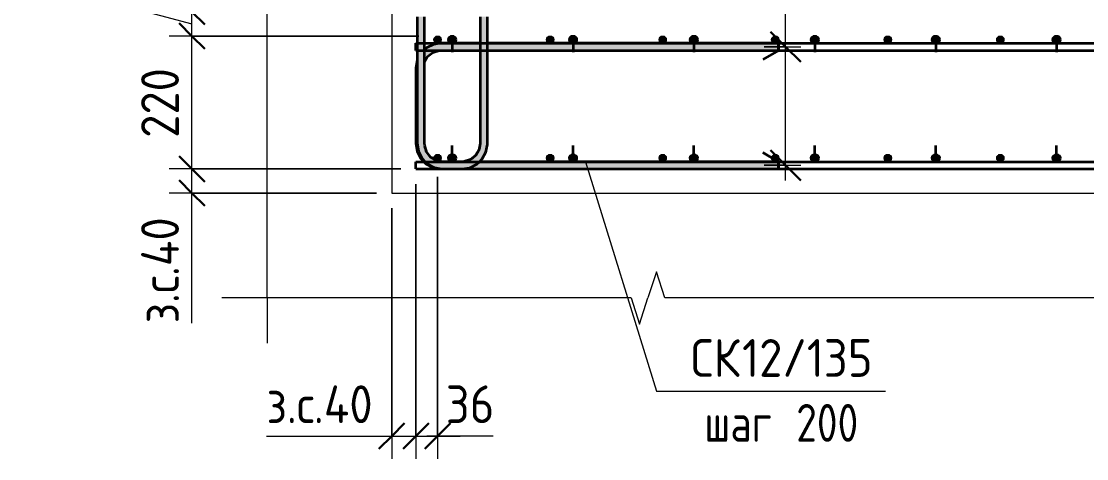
# Model space of a CAD drawing. Header units: millimetres. Extents: x -39709 to 12452, y -4989 to 80275.
# Drawn here: x -2596 to -834, y -3690 to -2966 of the extents above; entities that cross this region are included whole.
import ezdxf

# ---------------------------------------------------------------- set-up
doc = ezdxf.new("R2010")
doc.units = ezdxf.units.MM
for name, color, linetype, lineweight in [('AA_Dim', 7, 'Continuous', 9), ('AA_Dim-25', 7, 'Continuous', 9), ('AA_Oformlenie', 7, 'Continuous', 9), ('AA_Vinoska', 7, 'Continuous', 9), ('KR_Armatura', 7, 'Continuous', 20), ('KR_Armatura_Tonkie', 7, 'Continuous', 20), ('KR_Fundament', 7, 'Continuous', 20)]:
    doc.layers.add(name, color=color, linetype=linetype, lineweight=lineweight)
doc.styles.add('ISOCPEUR_6', font='isocpeur.TTF', dxfattribs={"width": 0.9, "height": 62.5})
doc.styles.add('ISOCPEUR_7', font='isocpeur.TTF', dxfattribs={"width": 0.8, "height": 62.5})
doc.dimstyles.new('00_Точн_3_знака__прозр__2', dxfattribs={"dimscale": 304.8, "dimtxt": 62.672186, "dimasz": 0.139436, "dimexe": 0.123031, "dimexo": 0.082021, "dimgap": 0.008202, "dimtad": 1, "dimdec": 3, "dimrnd": 0.001, "dimdsep": 46, "dimtxsty": 'ISOCPEUR_6', "dimblk1": 'OBLIQUE', "dimblk2": 'OBLIQUE', "dimsah": 1, "dimcen": 0.09, "dimdle": 0.123031, "dimazin": 0, "dimtfac": 1, "dimtdec": 4, "dimtix": 1, "dimtmove": 1, "dimatfit": 3, "dimfxl": 1, "dimtvp": 1, "dimtolj": 1, "dimtzin": 0, "dimlwd": 18, "dimlwe": 18, "dimarcsym": 2})
doc.dimstyles.new('00_Точн_3_знака__прозр__3', dxfattribs={"dimscale": 304.8, "dimtxt": 62.672186, "dimasz": 0.139436, "dimexe": 0.123031, "dimexo": 0.082021, "dimgap": 0.008202, "dimtad": 1, "dimdec": 3, "dimrnd": 0.001, "dimdsep": 46, "dimtxsty": 'ISOCPEUR_6', "dimblk1": 'OBLIQUE', "dimblk2": 'OBLIQUE', "dimsah": 1, "dimcen": 0.09, "dimdle": 0.123031, "dimazin": 0, "dimtfac": 1, "dimtdec": 4, "dimtix": 1, "dimtmove": 0, "dimatfit": 3, "dimfxl": 1, "dimtvp": 1, "dimtolj": 1, "dimtzin": 0, "dimlwd": 18, "dimlwe": 18, "dimarcsym": 2})
doc.dimstyles.new('10_Раскладка_арматуры_с_засечками', dxfattribs={"dimscale": 304.8, "dimtxt": 0.18, "dimasz": 0.164042, "dimexe": 0.082021, "dimexo": 0, "dimgap": 0, "dimtad": 1, "dimdec": 3, "dimrnd": 0.001, "dimdsep": 46, "dimtxsty": 'ISOCPEUR_7', "dimblk1": 'OBLIQUE', "dimblk2": 'OBLIQUE', "dimsah": 1, "dimcen": 0.09, "dimdle": 0.082021, "dimazin": 0, "dimtfac": 1, "dimtdec": 4, "dimtix": 1, "dimtmove": 0, "dimatfit": 3, "dimfxl": 1, "dimtvp": 1, "dimtolj": 1, "dimtzin": 0, "dimlwd": 18, "dimlwe": 18, "dimarcsym": 2})

# ---------------------------------------------------------------- blocks, each defined once
blk = doc.blocks.new('265_Выпуск П одной длины _НесАрм_РабПлоск_ - В1 _d12_ t250-V23-1-1 Армирование')
at = {"layer": 'KR_Armatura_Tonkie', "lineweight": 35}
for p, q in [((34972.3, -2442), (34972.3, -2488)), ((34983.9, -2442), (34972.5, -2442)), ((34972.5, -2442), (34983.9, -2442)), ((34984.3, -2488), (34984.3, -2442)), ((34984.3, -2442), (34999.3, -2468)), ((35075.9, -2442.7), (35061.3, -2468)), ((35076.3, -2442), (35075.9, -2442.7)), ((35076.3, -2442), (35076.3, -2488)), ((35076.5, -2442), (35087.9, -2442)), ((35087.9, -2442), (35076.5, -2442)), ((35088.3, -2488), (35088.3, -2442)), ((34972.3, -2496), (34972.3, -2505)), ((34984.3, -2505), (34984.3, -2496)), ((35076.3, -2496), (35076.3, -2505)), ((35088.3, -2498), (35088.3, -2496)), ((35088.3, -2505), (35088.3, -2502)), ((34972.3, -2513), (34972.3, -2888)), ((34984.3, -2888), (34984.3, -2513)), ((35076.3, -2513), (35076.3, -2888)), ((35088.3, -2698), (35088.3, -2513)), ((35088.3, -2888), (35088.3, -2702)), ((34972.3, -2896), (34972.3, -2905)), ((34984.3, -2905), (34984.3, -2896)), ((35076.3, -2896), (35076.3, -2905)), ((35088.3, -2897.9), (35088.3, -2896)), ((35088.3, -2905), (35088.3, -2902)), ((34972.3, -2913), (34972.3, -2942)), ((34984.3, -2942), (34984.3, -2913)), ((35076.3, -2913), (35076.3, -2942)), ((35088.3, -2942), (35088.3, -2913)), ((34972.3, -2958), (34972.3, -3002)), ((34984.3, -3002), (34984.3, -2958)), ((35076.3, -2958), (35076.3, -3002)), ((35088.3, -3002), (35088.3, -2958)), ((34972.3, -3002), (34972.3, -3014)), ((34984.3, -3012.7), (34984.3, -3002)), ((34972.3, -3014), (34972.3, -3030.8)), ((35076.3, -3014), (35076.3, -3168)), ((35088.3, -3168), (35088.3, -3014)), ((34984.3, -3168), (34984.3, -3032.9)), ((35076.3, -3168), (35074.5, -3177.5)), ((34987.2, -3180.5), (34984.9, -3173)), ((34993.9, -3189.9), (34988, -3182.3)), ((35068.1, -3188.4), (35060.6, -3194.3)), ((35073.5, -3180), (35069.5, -3186.5)), ((35002.2, -3195.2), (34995.7, -3191.3)), ((35014.3, -3198), (35004.8, -3196.3)), ((35046.3, -3198), (35014.3, -3198)), ((35058.7, -3195), (35051.3, -3197.3)), ((35012.7, -3210), (35014.3, -3210)), ((35014.3, -3210), (35046.3, -3210))]:
    blk.add_line(p, q, dxfattribs=at)
at = {"layer": 'KR_Armatura_Tonkie', "lineweight": 35, "flags": 128}
for points in [[(35087.7, -3172.4), (35088.2, -3169.5), (35088.3, -3168)], [(35084.4, -3184.7), (35085.8, -3182.1), (35086.1, -3180.6)], [(35078, -3195.1), (35079.7, -3193.4), (35080.8, -3191.4)]]:
    blk.add_lwpolyline(points, dxfattribs=at)
blk = doc.blocks.new('265_Выпуск П одной длины _НесАрм_РабПлоск_ - В1 _d12_ t250-V24-1-1 Армирование')
at = {"layer": 'KR_Armatura_Tonkie', "lineweight": 35}
h = blk.add_hatch(color=256, dxfattribs=at)
h.paths.add_polyline_path([(34974, -3168), (34984.3, -3168), (34984.1, -2958), (34972.3, -2958), (34972.5, -3168), (34973.1, -3168)])
h.paths.add_polyline_path([(34972.3, -2942), (34984.3, -2942), (34984.1, -2442), (34972.3, -2442), (34972.3, -2927.5)])
h = blk.add_hatch(color=256, dxfattribs=at)
h.paths.add_polyline_path([(35082.3, -3168), (35088.3, -3168), (35088.1, -2958), (35076.3, -2958), (35076.5, -3168), (35080.7, -3168)])
h.paths.add_polyline_path([(35081.2, -2942), (35088.3, -2942), (35088.1, -2901.5), (35087.9, -2900), (35088.3, -2894.8), (35088.1, -2701.5), (35087.9, -2700), (35088.3, -2694.8), (35088, -2501.1), (35088, -2498.9), (35088.3, -2494.8), (35088.1, -2442), (35076.3, -2442), (35076.5, -2942), (35080.7, -2942)])
for points in [[(35014.3, -3210), (35014.3, -3198), (35006.5, -3197), (34998.6, -3193.5), (34993.1, -3189.2), (34988.2, -3182.7), (34985.3, -3175.7), (34984.1, -3168), (34972.3, -3168), (34973.7, -3178.9), (34977.9, -3189), (34985, -3198), (34993.3, -3204.4), (35003.4, -3208.6), (35009.3, -3209.3)], [(35046.3, -3210), (35057.9, -3208.3), (35067.5, -3204.2), (35076, -3197.7), (35082.6, -3189), (35086.9, -3178.7), (35088.1, -3168), (35076.3, -3168), (35075.2, -3175.8), (35072.1, -3183.2), (35067.5, -3189.2), (35061, -3194.1), (35053.9, -3197), (35046.3, -3198.2), (35046.3, -3209.8)], [(35043.3, -3210), (35046.3, -3209.8), (35046.3, -3198), (35014.3, -3198.2), (35014.3, -3210), (35020.5, -3210)]]:
    blk.add_hatch(color=256, dxfattribs=at).paths.add_polyline_path(points)
for p, q in [((34972.3, -2442), (34972.3, -2942)), ((34972.3, -2442), (34983.9, -2442)), ((34983.9, -2442), (34972.5, -2442)), ((34984.1, -2442), (34984.3, -2442)), ((34984.3, -2942), (34984.3, -2442)), ((34984.3, -2442), (34999.3, -2468)), ((35075.9, -2442.7), (35061.3, -2468)), ((35076.3, -2442), (35075.9, -2442.7)), ((35076.3, -2442), (35076.3, -2942)), ((35076.3, -2442), (35087.9, -2442)), ((35087.9, -2442), (35076.5, -2442)), ((35088.1, -2442), (35088.3, -2442)), ((35088.3, -2498), (35088.3, -2442)), ((35088.3, -2698), (35088.3, -2502)), ((35088.3, -2897.9), (35088.3, -2702)), ((35088.3, -2942), (35088.3, -2902)), ((34972.3, -2958), (34972.3, -3002)), ((34984.3, -3002), (34984.3, -2958)), ((35076.3, -2958), (35076.3, -3002)), ((35088.3, -3002), (35088.3, -2958)), ((34972.3, -3002), (34972.3, -3014)), ((34984.3, -3014), (34984.3, -3002)), ((35076.3, -3002), (35076.3, -3014)), ((35088.3, -3014), (35088.3, -3002)), ((34972.3, -3014), (34972.3, -3168)), ((34984.3, -3168), (34984.3, -3014)), ((35076.3, -3014), (35076.3, -3168)), ((35088.3, -3168), (35088.3, -3014)), ((35046.3, -3198), (35014.3, -3198)), ((35014.3, -3210), (35046.3, -3210))]:
    blk.add_line(p, q, dxfattribs=at)
at = {"layer": 'KR_Armatura_Tonkie', "lineweight": 35, "flags": 128}
for points in [[(34972.3, -3168), (34974.2, -3180.7), (34979.9, -3192.2), (34985.5, -3198)], [(35014.3, -3198), (35003.6, -3196), (34994.3, -3190.4), (34987.7, -3181.9), (34984.5, -3171.5), (34984.3, -3168)], [(35076.3, -3168), (35074.3, -3178.7), (35068.7, -3187.9), (35060.2, -3194.6), (35049.8, -3197.8), (35046.3, -3198)], [(35075, -3198), (35079.7, -3193.4), (35085.8, -3182.1), (35088.2, -3169.5), (35088.3, -3168)], [(34985.5, -3198), (34988.8, -3201.4), (35000.1, -3207.5), (35012.7, -3210), (35014.3, -3210)], [(35046.3, -3210), (35059, -3208), (35070.5, -3202.3), (35075, -3198)]]:
    blk.add_lwpolyline(points, dxfattribs=at)
blk = doc.blocks.new('350_Стержень П торец СК-СГ _НесАрм_РабПлоск_ - 350_Стержень П торец СК-СГ _НесАрм_РабПлоск_-4145518-1-1 Армирование')
at = {"layer": 'KR_Armatura_Tonkie', "lineweight": 35}
h = blk.add_hatch(color=256, dxfattribs=at)
h.paths.add_polyline_path([(34970.7, -3044), (34972.3, -3044), (34972.2, -3031), (34971.3, -3033.1), (34970.1, -3044)])
h.paths.add_polyline_path([(34984.3, -3032.9), (34985.9, -3029), (34990.7, -3022.8), (34997.7, -3017.7), (35004.1, -3015), (35011.9, -3013.8), (35011.9, -3002), (35001, -3003.4), (34990.9, -3007.6), (34984.3, -3012.7), (34984.3, -3030.9)])
h = blk.add_hatch(color=256, dxfattribs=at)
h.paths.add_polyline_path([(35569.9, -3014), (35569.9, -3002), (35088.3, -3002.3), (35088.3, -3014), (35544.5, -3014)])
h.paths.add_polyline_path([(35020.5, -3014), (35076.3, -3013.8), (35076.3, -3002), (35011.9, -3002.2), (35011.9, -3014)])
for points in [[(34970.1, -3168), (34972.3, -3168), (34972.3, -3044), (34969.9, -3044), (34969.9, -3168)], [(35011.9, -3210), (35011.9, -3209.7), (35002.6, -3208.2), (34993.3, -3204.4), (34984.6, -3197.7), (34977.9, -3189), (34973.6, -3177.9), (34972.3, -3168), (34969.9, -3168), (34971.3, -3178.9), (34975.7, -3189.3), (34982.6, -3198), (34991.4, -3204.6), (35002, -3208.7), (35010.3, -3209.8)]]:
    blk.add_hatch(color=256, dxfattribs=at).paths.add_polyline_path(points)
h = blk.add_hatch(color=256, dxfattribs=at)
h.paths.add_polyline_path([(35453.4, -3210), (35569.9, -3209.8), (35569.9, -3198), (35075.2, -3198.3), (35067.3, -3204.4), (35057.1, -3208.6), (35046.3, -3210), (35271.1, -3210)])
h.paths.add_polyline_path([(35014.3, -3210), (35011.9, -3209.8), (35011.9, -3210)])
for p, q in [((35076.3, -3002), (35011.9, -3002)), ((35569.9, -3002), (35088.3, -3002)), ((35569.9, -3002), (35569.9, -3014)), ((35569.9, -3013.8), (35569.9, -3002.2)), ((35011.9, -3014), (35076.3, -3014)), ((35088.3, -3014), (35569.9, -3014)), ((35569.9, -3014), (35543.9, -3029)), ((34969.9, -3044), (34969.9, -3168)), ((35569.9, -3198), (35543.9, -3183)), ((35046.3, -3198), (35014.3, -3198)), ((35569.9, -3198), (35075.6, -3198)), ((35569.9, -3198), (35569.9, -3210)), ((35569.9, -3209.8), (35569.9, -3198.2)), ((35011.9, -3210), (35569.9, -3210))]:
    blk.add_line(p, q, dxfattribs=at)
at = {"layer": 'KR_Armatura_Tonkie', "lineweight": 35, "flags": 128}
for points in [[(35011.9, -3002), (34999.2, -3004), (34987.7, -3009.7), (34984.3, -3013)], [(34972.3, -3030.1), (34969.9, -3042.5), (34969.9, -3044)], [(34984.3, -3032.6), (34989.4, -3024.1), (34998, -3017.4), (35008.3, -3014.2), (35011.9, -3014)], [(34969.9, -3168), (34971.8, -3180.7), (34977.5, -3192.2), (34983.1, -3198)], [(34983.1, -3198), (34986.5, -3201.4), (34997.7, -3207.5)], [(34997.7, -3207.5), (35010.3, -3210), (35011.9, -3210)]]:
    blk.add_lwpolyline(points, dxfattribs=at)
blk = doc.blocks.new('350_Стержень П торец СК-СГ _НесАрм_РабПлоск_ - 350_Стержень П торец СК-СГ _НесАрм_РабПлоск_-V25-1-1 Армирование')
at = {"layer": 'KR_Armatura_Tonkie', "lineweight": 35}
for points in [[(35429.9, -3002), (35431.4, -3001.8), (35432.9, -3001.2), (35434.1, -3000.2), (35435.1, -2999), (35435.7, -2997.6), (35435.9, -2996), (35435.7, -2994.4), (35435.1, -2993), (35434.1, -2991.8), (35432.9, -2990.8), (35431.4, -2990.2), (35429.9, -2990), (35428.3, -2990.2), (35426.9, -2990.8), (35425.6, -2991.8), (35424.7, -2993), (35424.1, -2994.4), (35423.9, -2996), (35424.1, -2997.6), (35424.7, -2999), (35425.6, -3000.2), (35426.9, -3001.2), (35428.3, -3001.8)], [(35429.9, -3198), (35431.4, -3197.8), (35432.9, -3197.2), (35434.1, -3196.2), (35435.1, -3195), (35435.7, -3193.5), (35435.9, -3192), (35435.7, -3190.4), (35435.1, -3189), (35434.1, -3187.8), (35432.9, -3186.8), (35431.4, -3186.2), (35429.9, -3186), (35428.3, -3186.2), (35426.9, -3186.8), (35425.6, -3187.8), (35424.7, -3189), (35424.1, -3190.4), (35423.9, -3192), (35424.1, -3193.6), (35424.7, -3195), (35425.6, -3196.2), (35426.9, -3197.2), (35428.3, -3197.8)]]:
    blk.add_hatch(color=256, dxfattribs=at).paths.add_polyline_path(points)
at = {"layer": 'AA_Oformlenie'}
for centre, start, end in [((35429.9, -2996), 360, 180), ((35429.9, -2996), 180, 0), ((35429.9, -3192), 0, 180), ((35429.9, -3192), 180, 0)]:
    blk.add_arc(centre, 6, start, end, dxfattribs=at)
at = {"layer": 'KR_Armatura_Tonkie', "lineweight": 35}
for p, q in [((35429.9, -3002), (35429.9, -3014)), ((35429.9, -3014), (35429.9, -3017)), ((35429.9, -3186), (35429.9, -3171))]:
    blk.add_line(p, q, dxfattribs=at)
for centre in [(35429.9, -2996), (35429.9, -3192)]:
    blk.add_circle(centre, 6, dxfattribs=at)
blk = doc.blocks.new('011_Прямоугольник обрыва _ЭлУзла_ - 011_Прямоугольник обрыва _ЭлУзла_-4144281-1-1 Армирование')
at = {"layer": 'AA_Oformlenie'}
for p, q in [((34723.9, -3423.6), (34723.9, -1620.2)), ((35326.2, -3423.6), (34723.9, -3423.6)), ((36585.7, -3423.6), (35381.8, -3423.6))]:
    blk.add_line(p, q, dxfattribs=at)
blk = doc.blocks.new('DIMBLOCK53-1-1 Армирование')
at = {"layer": 'AA_Dim-25', "lineweight": 30}
for p, q in [((-1332, -3008), (-1357, -2983)), ((-1332, -3008), (-1307, -3033)), ((-1332, -3204), (-1357, -3179)), ((-1332, -3204), (-1307, -3229))]:
    blk.add_line(p, q, dxfattribs=at)
at = {"layer": 'AA_Dim-25', "lineweight": 18}
for p, q in [((-1332, -3229), (-1332, -2983)), ((-1367.3, -3008), (-1307, -3008)), ((-1332, -3008), (-1367.3, -3008)), ((-1367.3, -3204), (-1307, -3204)), ((-1332, -3204), (-1367.3, -3204))]:
    blk.add_line(p, q, dxfattribs=at)
blk = doc.blocks.new('_Oblique')
at = {"color": 0, "linetype": 'ByBlock', "lineweight": -2}
blk.add_line((-0.5, -0.5), (0.5, 0.5), dxfattribs=at)
blk = doc.blocks.new('DIMBLOCK64-1-1 Армирование')
at = {"layer": 'AA_Dim-25', "lineweight": 30}
for p, q in [((-2314.2, -3210), (-2335.4, -3188.8)), ((-2314.2, -3210), (-2292.9, -3231.3)), ((-2314.2, -3250), (-2335.4, -3228.8)), ((-2314.2, -3250), (-2292.9, -3271.2))]:
    blk.add_line(p, q, dxfattribs=at)
at = {"layer": 'AA_Dim-25', "lineweight": 18}
for p, q in [((-1968.6, -3210), (-2351.7, -3210)), ((-2314.2, -3287.5), (-2314.2, -3210)), ((-2314.2, -3210), (-1968.6, -3210)), ((-2314.2, -3256.2), (-2314.2, -3230)), ((-2008.6, -3250), (-2351.7, -3250)), ((-2314.2, -3250), (-2008.6, -3250)), ((-2314.2, -3465.6), (-2314.2, -3256.2))]:
    blk.add_line(p, q, dxfattribs=at)
at = {"layer": 'AA_Dim-25', "color": 0, "lineweight": 18, "insert": (-2398.1, -3465.6), "char_height": 62.5, "width": 221.363, "attachment_point": 1, "rotation": 90, "line_spacing_factor": 1.135194, "style": 'ISOCPEUR_6'}
blk.add_mtext('з.с.40', dxfattribs=at)
blk = doc.blocks.new('DIMBLOCK65-1-1 Армирование')
at = {"layer": 'AA_Dim-25', "lineweight": 30}
for p, q in [((-2314.2, -2990), (-2335.4, -2968.8)), ((-2314.2, -2990), (-2292.9, -3011.2)), ((-2314.2, -3210), (-2335.4, -3188.8)), ((-2314.2, -3210), (-2292.9, -3231.3))]:
    blk.add_line(p, q, dxfattribs=at)
at = {"layer": 'AA_Dim-25', "lineweight": 18}
for p, q in [((-1938.6, -2990), (-2351.7, -2990)), ((-2314.2, -3210), (-2314.2, -2990)), ((-2314.2, -2990), (-1938.6, -2990)), ((-1968.6, -3210), (-2351.7, -3210)), ((-2314.2, -3210), (-1968.6, -3210))]:
    blk.add_line(p, q, dxfattribs=at)
at = {"layer": 'AA_Dim-25', "color": 0, "lineweight": 18, "insert": (-2398.1, -3158.5), "char_height": 62.5, "width": 140.48, "attachment_point": 1, "rotation": 90, "line_spacing_factor": 1.135194, "style": 'ISOCPEUR_6'}
blk.add_mtext('220', dxfattribs=at)
blk = doc.blocks.new('DIMBLOCK66-1-1 Армирование')
at = {"layer": 'AA_Dim-25', "lineweight": 18}
for p, q in [((-2512.2, -2707.3), (-2512.2, -2916.7)), ((-2512.2, -2916.7), (-2314.2, -2970)), ((-2314.2, -2990), (-2314.2, -2912.5)), ((-2008.6, -2950), (-2351.7, -2950)), ((-2314.2, -2950), (-2008.6, -2950)), ((-1938.6, -2990), (-2351.7, -2990)), ((-2314.2, -2990), (-1938.6, -2990))]:
    blk.add_line(p, q, dxfattribs=at)
at = {"layer": 'AA_Dim-25', "lineweight": 30}
for p, q in [((-2314.2, -2950), (-2335.4, -2928.8)), ((-2314.2, -2950), (-2292.9, -2971.2)), ((-2314.2, -2990), (-2335.4, -2968.8)), ((-2314.2, -2990), (-2292.9, -3011.2))]:
    blk.add_line(p, q, dxfattribs=at)
at = {"layer": 'AA_Dim-25', "color": 0, "lineweight": 18, "insert": (-2596.1, -2891.7), "char_height": 62.5, "width": 221.363, "attachment_point": 1, "rotation": 90, "line_spacing_factor": 1.135194, "style": 'ISOCPEUR_6'}
blk.add_mtext('з.с.40', dxfattribs=at)
blk = doc.blocks.new('DIMBLOCK67-1-1 Армирование')
at = {"layer": 'AA_Dim-25', "lineweight": 18}
for p, q in [((-2314.2, -2778.5), (-2314.2, -2881.6)), ((-2314.2, -2881.6), (-2314.2, -2925)), ((-1978.6, -2900), (-2351.7, -2900)), ((-2314.2, -2987.5), (-2314.2, -2900)), ((-2314.2, -2900), (-1978.6, -2900)), ((-2008.6, -2950), (-2351.7, -2950)), ((-2314.2, -2950), (-2008.6, -2950))]:
    blk.add_line(p, q, dxfattribs=at)
at = {"layer": 'AA_Dim-25', "lineweight": 30}
for p, q in [((-2314.2, -2900), (-2335.4, -2878.8)), ((-2314.2, -2900), (-2292.9, -2921.3)), ((-2314.2, -2950), (-2335.4, -2928.8)), ((-2314.2, -2950), (-2292.9, -2971.2))]:
    blk.add_line(p, q, dxfattribs=at)
at = {"layer": 'AA_Dim-25', "color": 0, "lineweight": 18, "insert": (-2398.1, -2856.6), "char_height": 62.5, "width": 93.654, "attachment_point": 1, "rotation": 90, "line_spacing_factor": 1.135194, "style": 'ISOCPEUR_6'}
blk.add_mtext('50', dxfattribs=at)
blk = doc.blocks.new('042_М_Арматуры - Диам длина поз _ Комментарий-3662934-1-1 Армирование')
at = {"layer": 'AA_Vinoska'}
blk.add_line((35634.9, -2802.1), (35984.9, -2802.1), dxfattribs=at)
blk = doc.blocks.new('DIMBLOCK95-1-1 Армирование')
at = {"layer": 'AA_Dim-25', "lineweight": 18}
for p, q in [((-1943.6, -3235), (-1943.6, -3689.7)), ((-1943.6, -3652.2), (-1943.6, -3235)), ((-1983.6, -3275), (-1983.6, -3689.7)), ((-1983.6, -3652.2), (-1983.6, -3275)), ((-2190.6, -3652.2), (-1981.1, -3652.2)), ((-2021.1, -3652.2), (-1943.6, -3652.2)), ((-1981.1, -3652.2), (-1963.6, -3652.2))]:
    blk.add_line(p, q, dxfattribs=at)
at = {"layer": 'AA_Dim-25', "lineweight": 30}
for p, q in [((-1983.6, -3652.2), (-1962.4, -3630.9)), ((-1943.6, -3652.2), (-1922.4, -3630.9)), ((-1983.6, -3652.2), (-2004.9, -3673.4)), ((-1943.6, -3652.2), (-1964.9, -3673.4))]:
    blk.add_line(p, q, dxfattribs=at)
at = {"layer": 'AA_Dim-25', "color": 0, "lineweight": 18, "insert": (-2190.6, -3568.3), "char_height": 62.5, "width": 221.363, "attachment_point": 1, "line_spacing_factor": 1.135194, "style": 'ISOCPEUR_6'}
blk.add_mtext('з.с.40', dxfattribs=at)
blk = doc.blocks.new('DIMBLOCK96-1-1 Армирование')
at = {"layer": 'AA_Dim-25', "lineweight": 18}
for p, q in [((-1907.6, -3223), (-1907.6, -3689.7)), ((-1907.6, -3652.2), (-1907.6, -3223)), ((-1943.6, -3235), (-1943.6, -3689.7)), ((-1943.6, -3652.2), (-1943.6, -3235)), ((-1943.6, -3652.2), (-1870.1, -3652.2)), ((-1919.1, -3652.2), (-1925.6, -3652.2)), ((-1816, -3652.2), (-1919.1, -3652.2))]:
    blk.add_line(p, q, dxfattribs=at)
at = {"layer": 'AA_Dim-25', "lineweight": 30}
for p, q in [((-1943.6, -3652.2), (-1922.4, -3630.9)), ((-1907.6, -3652.2), (-1886.4, -3630.9)), ((-1943.6, -3652.2), (-1964.9, -3673.4)), ((-1907.6, -3652.2), (-1928.9, -3673.4))]:
    blk.add_line(p, q, dxfattribs=at)
at = {"layer": 'AA_Dim-25', "color": 0, "lineweight": 18, "insert": (-1894.1, -3568.3), "char_height": 62.5, "width": 93.654, "attachment_point": 1, "line_spacing_factor": 1.135194, "style": 'ISOCPEUR_6'}
blk.add_mtext('36', dxfattribs=at)

msp = doc.modelspace()

# ---------------------------------------------------------------- hatches: boundary and pattern name
at = {"layer": 'KR_Armatura'}
h = msp.add_hatch(color=256, dxfattribs=at)
edge = h.paths.add_edge_path()
edge.add_arc((-1907.6255, -2996), 6, 0, 360)
for points in [[(-1910.6255, -3001.1962), (-1904.6255, -3001.1962), (-1901.6255, -2996), (-1904.6255, -2990.8038), (-1910.6255, -2990.8038), (-1913.6255, -2996)], [(-1724.4436, -3001.1962), (-1718.4436, -3001.1962), (-1715.4436, -2996), (-1718.4436, -2990.8038), (-1724.4436, -2990.8038), (-1727.4436, -2996)], [(-1538.2618, -3001.1962), (-1532.2618, -3001.1962), (-1529.2618, -2996), (-1532.2618, -2990.8038), (-1538.2618, -2990.8038), (-1541.2618, -2996)], [(-1352.08, -3001.1962), (-1346.08, -3001.1962), (-1343.08, -2996), (-1346.08, -2990.8038), (-1352.08, -2990.8038), (-1355.08, -2996)], [(-1165.8982, -3001.1962), (-1159.8982, -3001.1962), (-1156.8982, -2996), (-1159.8982, -2990.8038), (-1165.8982, -2990.8038), (-1168.8982, -2996)], [(-979.7164, -3001.1962), (-973.7164, -3001.1962), (-970.7164, -2996), (-973.7164, -2990.8038), (-979.7164, -2990.8038), (-982.7164, -2996)], [(-1904.6255, -3197.1962), (-1901.6255, -3192), (-1904.6255, -3186.8038), (-1910.6255, -3186.8038), (-1913.6255, -3192), (-1910.6255, -3197.1962)], [(-1718.4436, -3197.1962), (-1715.4436, -3192), (-1718.4436, -3186.8038), (-1724.4436, -3186.8038), (-1727.4436, -3192), (-1724.4436, -3197.1962)], [(-1532.2618, -3197.1962), (-1529.2618, -3192), (-1532.2618, -3186.8038), (-1538.2618, -3186.8038), (-1541.2618, -3192), (-1538.2618, -3197.1962)], [(-1346.08, -3197.1962), (-1343.08, -3192), (-1346.08, -3186.8038), (-1352.08, -3186.8038), (-1355.08, -3192), (-1352.08, -3197.1962)], [(-1165.8982, -3197.1962), (-1159.8982, -3197.1962), (-1156.8982, -3192), (-1159.8982, -3186.8038), (-1165.8982, -3186.8038), (-1168.8982, -3192)], [(-979.7164, -3197.1962), (-973.7164, -3197.1962), (-970.7164, -3192), (-973.7164, -3186.8038), (-979.7164, -3186.8038), (-982.7164, -3192)]]:
    msp.add_hatch(color=256, dxfattribs=at).paths.add_polyline_path(points)
h = msp.add_hatch(color=256, dxfattribs=at)
edge = h.paths.add_edge_path()
edge.add_arc((-1721.4436, -2996), 6, 0, 360)
h = msp.add_hatch(color=256, dxfattribs=at)
edge = h.paths.add_edge_path()
edge.add_arc((-1535.2618, -2996), 6, 0, 360)
h = msp.add_hatch(color=256, dxfattribs=at)
edge = h.paths.add_edge_path()
edge.add_arc((-1349.08, -2996), 6, 0, 360)
h = msp.add_hatch(color=256, dxfattribs=at)
edge = h.paths.add_edge_path()
edge.add_arc((-1162.8982, -2996), 6, 0, 360)
h = msp.add_hatch(color=256, dxfattribs=at)
edge = h.paths.add_edge_path()
edge.add_arc((-976.7164, -2996), 6, 0, 360)
h = msp.add_hatch(color=256, dxfattribs=at)
edge = h.paths.add_edge_path()
edge.add_arc((-1907.6255, -3192), 6, 0, 360)
h = msp.add_hatch(color=256, dxfattribs=at)
edge = h.paths.add_edge_path()
edge.add_arc((-1721.4436, -3192), 6, 0, 360)
h = msp.add_hatch(color=256, dxfattribs=at)
edge = h.paths.add_edge_path()
edge.add_arc((-1535.2618, -3192), 6, 0, 360)
h = msp.add_hatch(color=256, dxfattribs=at)
edge = h.paths.add_edge_path()
edge.add_arc((-1349.08, -3192), 6, 0, 360)
h = msp.add_hatch(color=256, dxfattribs=at)
edge = h.paths.add_edge_path()
edge.add_arc((-1162.8982, -3192), 6, 0, 360)
h = msp.add_hatch(color=256, dxfattribs=at)
edge = h.paths.add_edge_path()
edge.add_arc((-976.7164, -3192), 6, 0, 360)

# ---------------------------------------------------------------- linework, layer by layer
at = {"layer": 'AA_Vinoska'}
for p, q in [((-1332.0711, -3016.1394), (-1332.0711, -2802.1439)), ((-1663.0063, -3198.4434), (-1545.5004, -3577.9295)), ((-1545.7293, -3380.3241), (-1559.8064, -3423.6491)), ((-1531.6521, -3423.6491), (-1545.7293, -3380.3241)), ((-2189.5771, -3423.6491), (-2264.5771, -3423.6491)), ((-2189.5771, -3423.6491), (-2189.5771, -3498.6491)), ((-1587.3064, -3423.6491), (-1573.5564, -3466.9504)), ((-1573.5564, -3466.9504), (-1559.8064, -3423.6491)), ((-1545.5004, -3577.9295), (-1516.6055, -3577.9295))]:
    msp.add_line(p, q, dxfattribs=at)
at = {"layer": 'KR_Armatura'}
for p, q in [((-1910.6255, -2990.8038), (-1913.6255, -2996)), ((-1913.6255, -2996), (-1910.6255, -3001.1962)), ((-1904.6255, -2990.8038), (-1910.6255, -2990.8038)), ((-1901.6255, -2996), (-1904.6255, -2990.8038)), ((-1904.6255, -3001.1962), (-1901.6255, -2996)), ((-1724.4436, -2990.8038), (-1727.4436, -2996)), ((-1727.4436, -2996), (-1724.4436, -3001.1962)), ((-1718.4436, -2990.8038), (-1724.4436, -2990.8038)), ((-1715.4436, -2996), (-1718.4436, -2990.8038)), ((-1718.4436, -3001.1962), (-1715.4436, -2996)), ((-1538.2618, -2990.8038), (-1541.2618, -2996)), ((-1541.2618, -2996), (-1538.2618, -3001.1962)), ((-1532.2618, -2990.8038), (-1538.2618, -2990.8038)), ((-1529.2618, -2996), (-1532.2618, -2990.8038)), ((-1532.2618, -3001.1962), (-1529.2618, -2996)), ((-1352.08, -2990.8038), (-1355.08, -2996)), ((-1355.08, -2996), (-1352.08, -3001.1962)), ((-1346.08, -2990.8038), (-1352.08, -2990.8038)), ((-1343.08, -2996), (-1346.08, -2990.8038)), ((-1346.08, -3001.1962), (-1343.08, -2996)), ((-1165.8982, -2990.8038), (-1168.8982, -2996)), ((-1168.8982, -2996), (-1165.8982, -3001.1962)), ((-1159.8982, -2990.8038), (-1165.8982, -2990.8038)), ((-1156.8982, -2996), (-1159.8982, -2990.8038)), ((-1159.8982, -3001.1962), (-1156.8982, -2996)), ((-979.7164, -2990.8038), (-982.7164, -2996)), ((-982.7164, -2996), (-979.7164, -3001.1962)), ((-973.7164, -2990.8038), (-979.7164, -2990.8038)), ((-970.7164, -2996), (-973.7164, -2990.8038)), ((-973.7164, -3001.1962), (-970.7164, -2996)), ((-1910.6255, -3001.1962), (-1904.6255, -3001.1962)), ((-1724.4436, -3001.1962), (-1718.4436, -3001.1962)), ((-1538.2618, -3001.1962), (-1532.2618, -3001.1962)), ((-1352.08, -3001.1962), (-1346.08, -3001.1962)), ((-1165.8982, -3001.1962), (-1159.8982, -3001.1962)), ((-979.7164, -3001.1962), (-973.7164, -3001.1962)), ((-1910.6255, -3186.8038), (-1913.6255, -3192)), ((-1904.6255, -3186.8038), (-1910.6255, -3186.8038)), ((-1901.6255, -3192), (-1904.6255, -3186.8038)), ((-1724.4436, -3186.8038), (-1727.4436, -3192)), ((-1718.4436, -3186.8038), (-1724.4436, -3186.8038)), ((-1715.4436, -3192), (-1718.4436, -3186.8038)), ((-1538.2618, -3186.8038), (-1541.2618, -3192)), ((-1532.2618, -3186.8038), (-1538.2618, -3186.8038)), ((-1529.2618, -3192), (-1532.2618, -3186.8038)), ((-1352.08, -3186.8038), (-1355.08, -3192)), ((-1346.08, -3186.8038), (-1352.08, -3186.8038)), ((-1343.08, -3192), (-1346.08, -3186.8038)), ((-1165.8982, -3186.8038), (-1168.8982, -3192)), ((-1159.8982, -3186.8038), (-1165.8982, -3186.8038)), ((-1156.8982, -3192), (-1159.8982, -3186.8038)), ((-979.7164, -3186.8038), (-982.7164, -3192)), ((-973.7164, -3186.8038), (-979.7164, -3186.8038)), ((-970.7164, -3192), (-973.7164, -3186.8038)), ((-1913.6255, -3192), (-1910.6255, -3197.1962)), ((-1910.6255, -3197.1962), (-1904.6255, -3197.1962)), ((-1904.6255, -3197.1962), (-1901.6255, -3192)), ((-1727.4436, -3192), (-1724.4436, -3197.1962)), ((-1724.4436, -3197.1962), (-1718.4436, -3197.1962)), ((-1718.4436, -3197.1962), (-1715.4436, -3192)), ((-1541.2618, -3192), (-1538.2618, -3197.1962)), ((-1538.2618, -3197.1962), (-1532.2618, -3197.1962)), ((-1532.2618, -3197.1962), (-1529.2618, -3192)), ((-1355.08, -3192), (-1352.08, -3197.1962)), ((-1352.08, -3197.1962), (-1346.08, -3197.1962)), ((-1346.08, -3197.1962), (-1343.08, -3192)), ((-1168.8982, -3192), (-1165.8982, -3197.1962)), ((-1165.8982, -3197.1962), (-1159.8982, -3197.1962)), ((-1159.8982, -3197.1962), (-1156.8982, -3192)), ((-982.7164, -3192), (-979.7164, -3197.1962)), ((-979.7164, -3197.1962), (-973.7164, -3197.1962)), ((-973.7164, -3197.1962), (-970.7164, -3192))]:
    msp.add_line(p, q, dxfattribs=at)
for centre in [(-1907.6255, -2996), (-1721.4436, -2996), (-1535.2618, -2996), (-1349.08, -2996), (-1162.8982, -2996), (-976.7164, -2996), (-1907.6255, -3192), (-1721.4436, -3192), (-1535.2618, -3192), (-1349.08, -3192), (-1162.8982, -3192), (-976.7164, -3192)]:
    msp.add_circle(centre, 6, dxfattribs=at)
at = {"layer": 'KR_Armatura_Tonkie', "lineweight": 35}
for p, q in [((-1943.6255, -3002), (176.3745, -3002)), ((-1943.6255, -3014), (-1943.6255, -3002)), ((-1943.6255, -3014), (176.3745, -3014)), ((-1943.6255, -3198), (176.3745, -3198)), ((-1943.6255, -3210), (-1943.6255, -3198)), ((-1943.6255, -3210), (176.3745, -3210))]:
    msp.add_line(p, q, dxfattribs=at)
at = {"layer": 'KR_Fundament'}
for p, q in [((-1983.6255, -2950), (-1983.6255, -3250)), ((-1983.6255, -3250), (216.3745, -3250))]:
    msp.add_line(p, q, dxfattribs=at)

# ---------------------------------------------------------------- block references
at = {"layer": 'AA_Oformlenie'}
msp.add_blockref('011_Прямоугольник обрыва _ЭлУзла_ - 011_Прямоугольник обрыва _ЭлУзла_-4144281-1-1 Армирование', (-36913.4998, 0), dxfattribs=at)
at = {"layer": 'AA_Vinoska'}
msp.add_blockref('042_М_Арматуры - Диам длина поз _ Комментарий-3662934-1-1 Армирование', (-37151.5331, -775.7856), dxfattribs=at)
at = {"layer": 'KR_Armatura_Tonkie', "lineweight": 35}
for name, p in [('265_Выпуск П одной длины _НесАрм_РабПлоск_ - В1 _d12_ t250-V23-1-1 Армирование', (-36913.4998, 0)), ('265_Выпуск П одной длины _НесАрм_РабПлоск_ - В1 _d12_ t250-V24-1-1 Армирование', (-36913.4998, 0)), ('350_Стержень П торец СК-СГ _НесАрм_РабПлоск_ - 350_Стержень П торец СК-СГ _НесАрм_РабПлоск_-V25-1-1 Армирование', (-37313.4998, 0)), ('350_Стержень П торец СК-СГ _НесАрм_РабПлоск_ - 350_Стержень П торец СК-СГ _НесАрм_РабПлоск_-V25-1-1 Армирование', (-37113.4998, 0)), ('350_Стержень П торец СК-СГ _НесАрм_РабПлоск_ - 350_Стержень П торец СК-СГ _НесАрм_РабПлоск_-V25-1-1 Армирование', (-36913.4998, 0)), ('350_Стержень П торец СК-СГ _НесАрм_РабПлоск_ - 350_Стержень П торец СК-СГ _НесАрм_РабПлоск_-V25-1-1 Армирование', (-36713.4998, 0)), ('350_Стержень П торец СК-СГ _НесАрм_РабПлоск_ - 350_Стержень П торец СК-СГ _НесАрм_РабПлоск_-V25-1-1 Армирование', (-36513.4998, 0)), ('350_Стержень П торец СК-СГ _НесАрм_РабПлоск_ - 350_Стержень П торец СК-СГ _НесАрм_РабПлоск_-V25-1-1 Армирование', (-36313.4998, 0)), ('350_Стержень П торец СК-СГ _НесАрм_РабПлоск_ - 350_Стержень П торец СК-СГ _НесАрм_РабПлоск_-4145518-1-1 Армирование', (-36913.4998, 0))]:
    msp.add_blockref(name, p, dxfattribs=at)

# ---------------------------------------------------------------- texts
at = {"layer": 'AA_Vinoska', "char_height": 62.5, "attachment_point": 1}
for s, insert, width, style in [('СК', (-1488.7395, -3491.6732), 102.816422, 'ISOCPEUR_6'), ('12/135', (-1403.9075, -3491.6732), 263.354344, 'ISOCPEUR_6'), (' 200', (-1346.1791, -3599.1495), 166.751, 'ISOCPEUR_7'), ('шаг', (-1466.5645, -3599.1495), 145.907125, 'ISOCPEUR_7')]:
    msp.add_mtext(s, dxfattribs=dict(at, insert=insert, width=width, style=style))

# ---------------------------------------------------------------- dimensions: what is measured, and where the dimension line sits
at = {"layer": 'AA_Dim', "lineweight": 18}
for base, p1, p2, override, picture, middle in [((-2314.1833, -2950), (-1913.6255, -2990), (-1983.6255, -2950), {"dimpost": 'з.с.<>', "dimfxl": 80.622577}, 'DIMBLOCK66-1-1 Армирование', (-2554.4765, -2781.0669)), ((-2314.1833, -2900), (-1983.6255, -2950), (-1953.6255, -2900), {"dimpost": '<>', "dimfxl": 58.309519}, 'DIMBLOCK67-1-1 Армирование', (-2356.4365, -2809.7591)), ((-2314.1833, -3210), (-1983.6255, -3250), (-1943.6255, -3210), {"dimpost": 'з.с.<>', "dimfxl": 56.568542}, 'DIMBLOCK64-1-1 Армирование', (-2356.4365, -3354.9589))]:
    dim = msp.add_linear_dim(base=base, p1=p1, p2=p2, angle=90, dimstyle='00_Точн_3_знака__прозр__2', override=override, dxfattribs=at)
    dim.commit()
    dim.dimension.update_dxf_attribs({"geometry": picture, "text_midpoint": middle, "dimtype": 160, "text_rotation": 90})
for base, p1, p2, dimstyle, override, picture, middle in [((-2314.1833, -2990), (-1943.6255, -3210), (-1913.6255, -2990), '00_Точн_3_знака__прозр__3', {"dimpost": '<>', "dimfxl": 222.036033}, 'DIMBLOCK65-1-1 Армирование', (-2347.9333, -3100)), ((-1331.9787, -3008), (-1367.334, -3204), (-1367.334, -3008), '10_Раскладка_арматуры_с_засечками', {"dimpost": '<>', "dimfxl": 196}, 'DIMBLOCK53-1-1 Армирование', (-1363.2287, -3106))]:
    dim = msp.add_linear_dim(base=base, p1=p1, p2=p2, angle=90, dimstyle=dimstyle, override=override, dxfattribs=at)
    dim.commit()
    dim.dimension.update_dxf_attribs({"geometry": picture, "text_midpoint": middle})
for base, p1, p2, override, picture, middle in [((-1907.6255, -3652.1989), (-1943.6255, -3210), (-1907.6255, -3198), {"dimpost": '<>', "dimfxl": 37.947332}, 'DIMBLOCK96-1-1 Армирование', (-1847.2272, -3609.9457)), ((-1943.6255, -3652.1989), (-1983.6255, -3250), (-1943.6255, -3210), {"dimpost": 'з.с.<>', "dimfxl": 56.568542}, 'DIMBLOCK95-1-1 Армирование', (-2079.8938, -3609.9457))]:
    dim = msp.add_linear_dim(base=base, p1=p1, p2=p2, dimstyle='00_Точн_3_знака__прозр__2', override=override, dxfattribs=at)
    dim.commit()
    dim.dimension.update_dxf_attribs({"geometry": picture, "text_midpoint": middle, "dimtype": 160})

doc.saveas('drawing.dxf')
